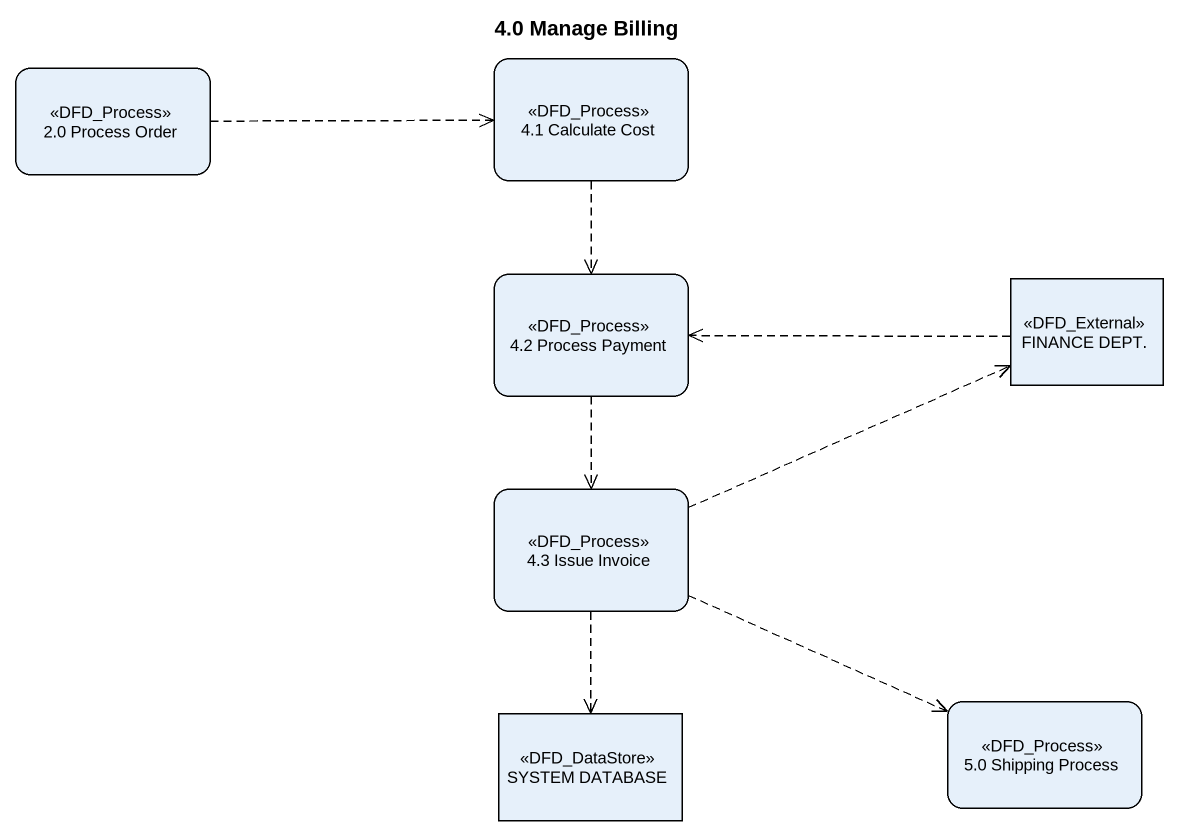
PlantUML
@startuml
title 4.0 Manage Billing
hide empty description
state "2.0 Process Order" as s2_0_Process_Order <<DFD_Process>>
state "4.1 Calculate Cost" as s4_1_Calculate_Cost <<DFD_Process>>
state "4.2 Process Payment" as s4_2_Process_Payment <<DFD_Process>>
state "FINANCE DEPT." as FINANCE_DEPT <<DFD_External>>
state "4.3 Issue Invoice" as s4_3_Issue_Invoice <<DFD_Process>>
state "5.0 Shipping Process" as s5_0_Shipping_Process <<DFD_Process>>
state "SYSTEM DATABASE" as SYSTEM_DATABASE <<DFD_DataStore>>
s2_0_Process_Order -right[dashed]-> s4_1_Calculate_Cost
s4_1_Calculate_Cost -[dashed]-> s4_2_Process_Payment
s4_2_Process_Payment -[dashed]-> s4_3_Issue_Invoice
FINANCE_DEPT -left[dashed]-> s4_2_Process_Payment
s4_3_Issue_Invoice -right[dashed]-> FINANCE_DEPT
s4_3_Issue_Invoice -right[dashed]-> s5_0_Shipping_Process
s4_3_Issue_Invoice -[dashed]-> SYSTEM_DATABASE
@enduml
